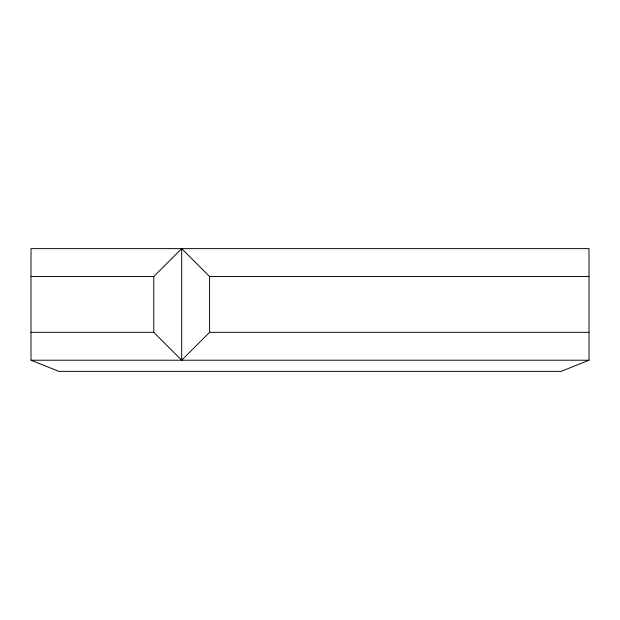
<?xml version="1.0" encoding="UTF-8"?>
<svg xmlns="http://www.w3.org/2000/svg" width="620" height="620" viewBox="0 0 620 620"><rect width="100%" height="100%" fill="white"/><g stroke="black" fill="none" stroke-linecap="round" stroke-linejoin="round"><path stroke-width="0.93" d="M31 276.52L153.783 276.52L181.683 248.62L209.583 276.52L589 276.52M31 332.32L153.783 332.32L181.683 360.22L209.583 332.32L589 332.32M589 360.22L561.1 371.38L58.9 371.38L31 360.22L31 248.62L589 248.62L589 360.22L31 360.22M209.583 276.52L209.583 332.32M181.683 248.62L181.683 360.22M153.783 276.52L153.783 332.32"/></g></svg>
